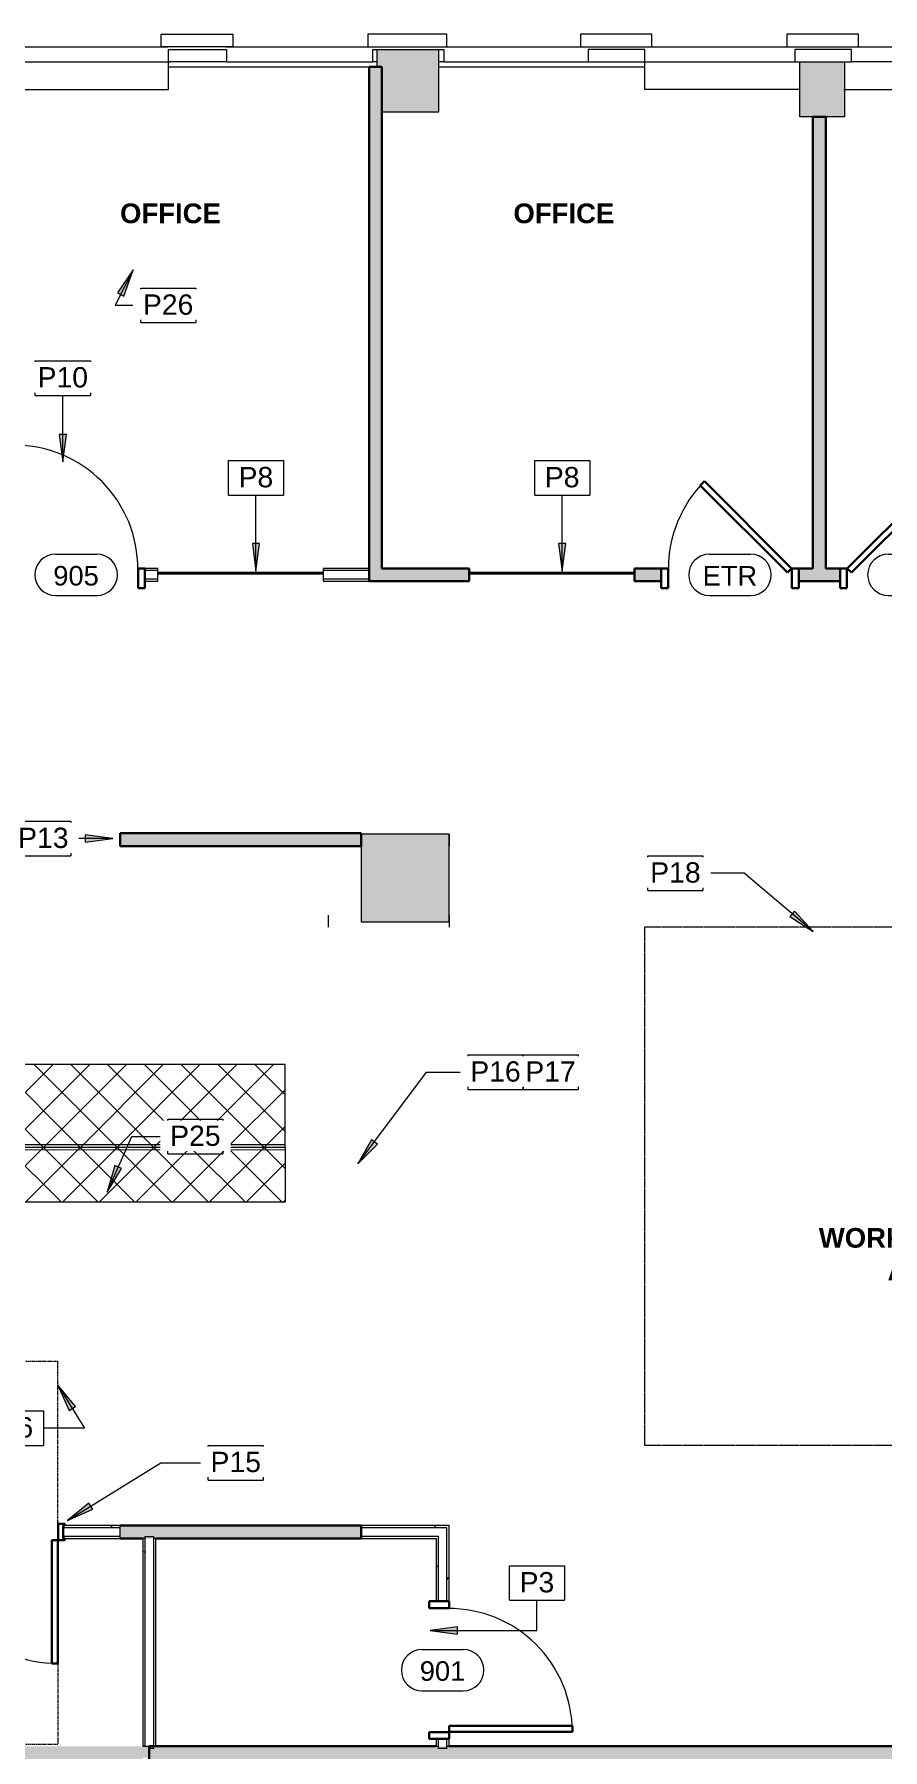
# Model space of a CAD drawing. Header units: inches. Extents: x 920 to 3181, y -644 to 1788.
# Drawn here: x 2459 to 2705.5, y 1256.9 to 1755.5 of the extents above; entities that cross this region are included whole.
import ezdxf

# ---------------------------------------------------------------- set-up
doc = ezdxf.new("R2010")
doc.units = ezdxf.units.IN
doc.header["$MEASUREMENT"] = 0
doc.linetypes.add('Dash', pattern=[0.25, 0.125, -0.125])
doc.linetypes.add('Dash 1_32_', pattern=[0.0625, 0.03125, -0.03125])
for name, color, linetype, lineweight in [('4694_52_BB$0$BHT', 7, 'Continuous', 9), ('4694_52_BB$0$BPT', 7, 'Continuous', 9), ('9t floor LINKED_dwg', 8, 'Continuous', 9), ('A-ANNO-KEYN', 231, 'Continuous', 9), ('A-AREA-IDEN', 2, 'Continuous', 9), ('A-DETL', 90, 'Continuous', 9), ('A-DETL-GENF', 92, 'Continuous', 9), ('A-DOOR', 31, 'Continuous', 18), ('A-DOOR-FRAM', 31, 'Continuous', 30), ('A-DOOR-IDEN', 31, 'Continuous', 9), ('A-GENM', 13, 'Dash', 9), ('A-GLAZ', 151, 'Continuous', 18), ('A-WALL', 113, 'Continuous', 13), ('A-WALL-PATT', 111, 'Continuous', 18), ('I-WALL', 2, 'Continuous', 18), ('Q-CASE', 31, 'Continuous', 18)]:
    doc.layers.add(name, color=color, linetype=linetype, lineweight=lineweight)
doc.styles.add('Arial_2', font='arial.ttf', dxfattribs={"height": 5.901198})
doc.styles.add('Swis721 Lt BT_1', font='swissl.ttf', dxfattribs={"height": 5.676425})
doc.styles.add('Swis721 Lt BT_B', font='', dxfattribs={"height": 5.72265})
doc.styles.get('Swis721 Lt BT_B').set_extended_font_data('Swis721 Lt BT', bold=True)
pattern_1 = [(0, (1390.251, 0), (20.48, 5.12), [0.845, -14.515, 0.845, -14.515, -81.92]), (0, (1390.251, 0), (20.48, 5.12), [-30.72, 0.845, -29.875, 0.845, -14.515, -35.84]), (0, (1390.251, 0), (20.48, 5.12), [-76.8, 0.845, -9.395, 0.845, -24.755]), (120, (1397.931, 2.56), (-14.67405, 15.1762), [0.845, -14.515, 0.845, -14.515, -81.92]), (120, (1397.931, 2.56), (-14.67405, 15.1762), [-30.72, 0.845, -29.875, 0.845, -14.515, -35.84]), (120, (1397.931, 2.56), (-14.67405, 15.1762), [-76.8, 0.845, -9.395, 0.845, -24.755]), (240, (1400.491, 12.8), (-5.80595, -20.2962), [0.845, -14.515, 0.845, -14.515, -81.92]), (240, (1400.491, 12.8), (-5.80595, -20.2962), [-30.72, 0.845, -29.875, 0.845, -14.515, -35.84]), (240, (1400.491, 12.8), (-5.80595, -20.2962), [-76.8, 0.845, -9.395, 0.845, -24.755])]

# ---------------------------------------------------------------- blocks, each defined once
blk = doc.blocks.new('9t floor LINKED_dwg-4848483-FIRST FLOOR CONSTRUCTION PLAN')
at = {"layer": '4694_52_BB$0$BHT'}
h = blk.add_hatch(color=256, dxfattribs=at)
h.paths.add_polyline_path([(464.5, 1484.5), (464.5, 1502.5), (446.5, 1502.5), (446.5, 1484.5)], flags=0)
h.paths.add_polyline_path([(464.88, 1613.51), (466.28, 1613.51), (466.28, 1613.94), (464.88, 1613.94), (464.88, 1617.69), (466.28, 1617.69), (466.28, 1626.51), (450.28, 1626.51), (450.28, 1613.51)], flags=0)
h.paths.add_polyline_path([(1049.93, 1731.51), (1062.93, 1731.51), (1062.93, 1747.5), (1049.93, 1747.5), (1049.93, 1731.51)], flags=0)
h.paths.add_polyline_path([(810.73, 1731.51), (823.73, 1731.51), (823.73, 1747.5), (810.73, 1747.5)], flags=0)
h.paths.add_polyline_path([(578.93, 1731.51), (578.93, 1747.5), (565.93, 1747.5), (565.93, 1731.51)], flags=0)
h.paths.add_polyline_path([(446.5, 1733), (464.5, 1733), (464.5, 1751), (446.5, 1751), (446.5, 1733)], flags=0)
h.paths.add_polyline_path([(1186.25, 1733), (1186.25, 1751), (1168.25, 1751), (1168.25, 1746), (1169.75, 1746), (1169.75, 1733)], flags=0)
h.paths.add_polyline_path([(928.25, 1733), (944.5, 1733), (944.5, 1746), (946.25, 1746), (946.25, 1751), (928.25, 1751), (928.25, 1746)], flags=0)
h.paths.add_polyline_path([(688.75, 1733), (706.25, 1733), (706.25, 1751), (688.25, 1751), (688.25, 1746), (688.75, 1746), (688.75, 1733.5)], flags=0)
h = blk.add_hatch(color=256, dxfattribs=at)
h.paths.add_polyline_path([(1647.27, 1364.71), (1663.27, 1364.71), (1663.27, 1377.71), (1647.27, 1377.71), (1647.27, 1367.87)], flags=0)
h.paths.add_polyline_path([(1649.49, 1484.51), (1667.49, 1484.51), (1667.49, 1502.51), (1649.49, 1502.51), (1649.49, 1490.94)], flags=0)
h.paths.add_polyline_path([(1647.27, 1613.51), (1663.27, 1613.51), (1663.27, 1626.51), (1647.27, 1626.51), (1647.27, 1617)], flags=0)
h.paths.add_polyline_path([(1298.75, 1731.51), (1304.12, 1731.51), (1304.12, 1747.5), (1291.13, 1747.5), (1291.13, 1731.51), (1298.75, 1731.51)], flags=0)
h.paths.add_polyline_path([(1548.02, 1731.51), (1548.02, 1747.5), (1535.03, 1747.5), (1535.03, 1731.51)], flags=0)
h.paths.add_polyline_path([(1426.25, 1733), (1426.25, 1751), (1408.25, 1751), (1408.25, 1733)], flags=0)
h.paths.add_polyline_path([(1649.49, 1733.01), (1667.49, 1733.01), (1667.49, 1751.01), (1649.49, 1751.01), (1649.49, 1747.5)], flags=0)
h = blk.add_hatch(color=256, dxfattribs=at)
h.paths.add_polyline_path([(708.62, 987.5), (709.25, 987.5), (709.25, 1013), (688.75, 1013), (688.75, 987.5), (706.12, 987.5)], flags=0)
h.paths.add_polyline_path([(685, 987.5), (685, 1013), (683.75, 1013), (683.75, 987.5)], flags=0)
h.paths.add_polyline_path([(1429.25, 988), (1429.25, 1013.5), (1403.75, 1013.5), (1403.75, 988)], flags=0)
h.paths.add_polyline_path([(683.75, 1233), (709.25, 1233), (709.25, 1258.5), (683.75, 1258.5), (683.75, 1256.13)], flags=0)
h.paths.add_polyline_path([(1429.25, 1233.5), (1429.25, 1254.12), (1403.75, 1254.12), (1403.75, 1233.5)], flags=0)
h.paths.add_polyline_path([(1404.88, 1257.87), (1429.25, 1257.87), (1429.25, 1259), (1403.75, 1259), (1403.75, 1257.87)], flags=0)
h.paths.add_polyline_path([(1189.25, 1497.5), (1189.25, 1523), (1163.75, 1523), (1163.75, 1497.5)], flags=0)
h.paths.add_polyline_path([(1427.5, 1497.5), (1427.5, 1520.45), (1404.5, 1520.45), (1404.5, 1497.5), (1404.55, 1497.5)], flags=0)
h.paths.add_polyline_path([(683.75, 1497.5), (709.25, 1497.5), (709.25, 1523), (683.75, 1523)], flags=0)
h.paths.add_polyline_path([(923.75, 1499.81), (949.25, 1499.81), (949.25, 1523), (948.25, 1523), (948.25, 1521.38), (944.5, 1521.38), (944.5, 1523), (923.75, 1523)], flags=0)
at = {"layer": '4694_52_BB$0$BPT'}
for p, q in [((1064.38, 1751.88), (1107.63, 1751.88)), ((1124.38, 1751.88), (1167.63, 1751.88)), ((1186.63, 1751.88), (1229.43, 1751.88)), ((1246.18, 1751.88), (1289.43, 1751.88)), ((1306.18, 1751.88), (1349.43, 1751.88)), ((1064.18, 1747.51), (1108.17, 1747.51)), ((1107.68, 1746), (1166, 1746)), ((1124.58, 1747.51), (1167.08, 1747.51)), ((1186.25, 1746), (1246.18, 1746)), ((1187.68, 1747.51), (1229.68, 1747.51)), ((1246.18, 1747.51), (1290.17, 1747.51)), ((1295, 1731.51), (1291.13, 1731.51)), ((1163.75, 1519.5), (1163.75, 1497.5))]:
    blk.add_line(p, q, dxfattribs=at)
at = {"layer": '4694_52_BB$0$BPT', "flags": 128}
for points in [[(1126.38, 1751.88), (1105.63, 1751.88), (1105.63, 1755.5), (1126.38, 1755.5)], [(1188.63, 1755.5), (1165.63, 1755.5), (1165.63, 1751.88), (1188.63, 1751.88)], [(1248.18, 1755.5), (1227.43, 1755.5), (1227.43, 1751.88), (1248.18, 1751.88)], [(1308.18, 1755.5), (1287.43, 1755.5), (1287.43, 1751.88), (1308.18, 1751.88)], [(1229.68, 1747.5), (1246.18, 1747.5), (1246.18, 1751.13), (1229.68, 1751.13)], [(1306.18, 1751.13), (1289.68, 1751.13), (1289.68, 1747.5), (1306.18, 1747.5)]]:
    blk.add_lwpolyline(points, close=True, dxfattribs=at)
for points in [[(1062.97, 1739.45), (1107.68, 1739.45), (1107.68, 1747.5), (1107.68, 1751.13), (1124.58, 1751.13), (1124.58, 1747.5), (1107.68, 1747.5)], [(1168.25, 1747.5), (1167.08, 1747.5), (1167.08, 1751.13), (1187.68, 1751.13), (1187.68, 1747.5), (1186.25, 1747.5)], [(1186.25, 1751), (1168.25, 1751), (1168.25, 1746)], [(1169.75, 1733), (1186.25, 1733), (1186.25, 1751)], [(1291.19, 1739.45), (1246.18, 1739.45), (1246.18, 1747.5)], [(1291.13, 1731.51), (1291.13, 1747.51), (1304.12, 1747.51), (1304.12, 1731.51), (1298.75, 1731.51)], [(1303.94, 1739.45), (1349.68, 1739.45), (1349.68, 1747.51), (1306.18, 1747.51)], [(1163.75, 1497.5), (1189.25, 1497.5), (1189.25, 1523), (1163.75, 1523)]]:
    blk.add_lwpolyline(points, dxfattribs=at)
at = {"layer": 'A-WALL-PATT', "color": 7, "lineweight": 9}
for p, q in [((1189.25, 1523), (1189.25, 1519.5)), ((1154.25, 1496), (1154.25, 1499.5)), ((1189.25, 1499.5), (1189.25, 1496))]:
    blk.add_line(p, q, dxfattribs=at)
blk = doc.blocks.new('Single Flush - OTJ_SOLIDFLUSH_ALUM-4929015-FIRST FLOOR CONSTRUCTION PLAN')
at = {"layer": 'A-DOOR', "color": 8, "lineweight": 30}
for p, q in [((-7.42, 27.2), (-8.65, 25.96)), ((-8.65, 25.96), (16.67, 0.64)), ((17.91, 1.87), (-7.42, 27.2)), ((16.67, 0.64), (17.91, 1.87))]:
    blk.add_line(p, q, dxfattribs=at)
at = {"layer": 'A-DOOR', "lineweight": 9}
blk.add_arc((17.91, 1.87), 35.81, 135, 180.5, dxfattribs=at)
at = {"layer": 'A-DOOR-FRAM', "color": 8}
for p, q in [((-20, -3.87), (-20, 1.87)), ((-20, 1.87), (-18, 1.87)), ((-18, -3.87), (-18, 1.87)), ((18, -3.87), (18, 1.87)), ((18, 1.87), (20, 1.87)), ((20, -3.87), (20, 1.87)), ((-20, -3.87), (-18, -3.87)), ((18, -3.87), (20, -3.87))]:
    blk.add_line(p, q, dxfattribs=at)
blk = doc.blocks.new('Single Flush - OTJ_SOLIDFLUSH_ALUM-4928978-FIRST FLOOR CONSTRUCTION PLAN')
at = {"layer": 'A-DOOR', "color": 8, "lineweight": 30}
for p, q in [((-8.65, -25.96), (16.67, -0.64)), ((17.91, -1.88), (-7.42, -27.2)), ((16.67, -0.64), (17.91, -1.88)), ((-7.42, -27.2), (-8.65, -25.96))]:
    blk.add_line(p, q, dxfattribs=at)
at = {"layer": 'A-DOOR', "lineweight": 9}
blk.add_arc((17.91, -1.88), 35.81, 179.5, 225, dxfattribs=at)
at = {"layer": 'A-DOOR-FRAM', "color": 8}
for p, q in [((-20, 3.87), (-20, -1.88)), ((-20, 3.87), (-18, 3.87)), ((-18, 3.87), (-18, -1.88)), ((18, 3.87), (18, -1.88)), ((18, 3.87), (20, 3.87)), ((20, 3.87), (20, -1.88)), ((-20, -1.88), (-18, -1.88)), ((18, -1.88), (20, -1.88))]:
    blk.add_line(p, q, dxfattribs=at)
blk = doc.blocks.new('Single Flush - OTJ_SOLIDFLUSH_ALUM-4928999-FIRST FLOOR CONSTRUCTION PLAN')
at = {"layer": 'A-DOOR', "lineweight": 30}
for p, q in [((16.15625, -1.875), (17.90625, -1.875)), ((16.15625, -37.6875), (16.15625, -1.875)), ((17.90625, -1.875), (17.90625, -37.6875)), ((17.90625, -37.6875), (16.15625, -37.6875))]:
    blk.add_line(p, q, dxfattribs=at)
at = {"layer": 'A-DOOR', "lineweight": 9}
blk.add_arc((17.90625, -1.875), 35.8125, 179.5, 270, dxfattribs=at)
at = {"layer": 'A-DOOR-FRAM'}
for p, q in [((-20, 3.875), (-20, -1.875)), ((-20, 3.875), (-18, 3.875)), ((-18, 3.875), (-18, -1.875)), ((18.000004, 3.875), (18.000004, -1.875)), ((18.000004, 3.875), (20.000004, 3.875)), ((20.000004, 3.875), (20.000004, -1.875)), ((-20, -1.875), (-18, -1.875)), ((18.000004, -1.875), (20.000004, -1.875))]:
    blk.add_line(p, q, dxfattribs=at)
blk = doc.blocks.new('Single Flush - OTJ_SOLIDFLUSH_ALUM-4929021-FIRST FLOOR CONSTRUCTION PLAN')
at = {"layer": 'A-DOOR', "lineweight": 30}
for p, q in [((16.15625, 37.6875), (16.15625, 1.875)), ((17.90625, 37.6875), (16.15625, 37.6875)), ((17.90625, 1.875), (17.90625, 37.6875)), ((16.15625, 1.875), (17.90625, 1.875))]:
    blk.add_line(p, q, dxfattribs=at)
at = {"layer": 'A-DOOR', "lineweight": 9}
blk.add_arc((17.90625, 1.875), 35.8125, 90, 180.5, dxfattribs=at)
at = {"layer": 'A-DOOR-FRAM'}
for p, q in [((-20, -3.875), (-20, 1.875)), ((-20, 1.875), (-18, 1.875)), ((-18, -3.875), (-18, 1.875)), ((18.000004, -3.875), (18.000004, 1.875)), ((18.000004, 1.875), (20.000004, 1.875)), ((20.000004, -3.875), (20.000004, 1.875)), ((-20, -3.875), (-18, -3.875)), ((18.000004, -3.875), (20.000004, -3.875))]:
    blk.add_line(p, q, dxfattribs=at)
blk = doc.blocks.new('Frameless opening with glazing - 48_ x 96_-4931144-FIRST FLOOR CONSTRUCTION PLAN')
at = {"layer": 'A-GLAZ', "lineweight": 40}
blk.add_line((-25.5, -0.5), (22.5, -0.5), dxfattribs=at)
blk = doc.blocks.new('C-Counter Top1 - 24_ Depth-4950760-FIRST FLOOR CONSTRUCTION PLAN')
at = {"layer": 'Q-CASE', "lineweight": 9}
h = blk.add_hatch(dxfattribs=at)
h.set_pattern_fill('FP_12', color=256, style=0, pattern_type=2)
h.set_pattern_definition([(225.038, (2483.616, 1432.757), (5.345026, -5.33794), []), (315.038, (2483.616, 1432.757), (5.33794, 5.345026), [])])
h.paths.add_polyline_path([(-47.26, 0), (-47.26, -24), (54.32, -24), (54.3, 0), (1.17, 0)], flags=0)
for p, q in [((-47.26, 0), (-47.26, -24)), ((54.32, -24), (54.32, 0)), ((54.32, -0.75), (-47.26, -0.75)), ((-47.26, -24), (54.32, -24))]:
    blk.add_line(p, q, dxfattribs=at)
blk = doc.blocks.new('C-Counter Top1 - 16_ Depth_ Bar Height-4950774-FIRST FLOOR CONSTRUCTION PLAN')
at = {"layer": 'Q-CASE', "lineweight": 9}
h = blk.add_hatch(dxfattribs=at)
h.set_pattern_fill('FP_13', color=256, style=0, pattern_type=2)
h.set_pattern_definition([(225.038, (2483.629, 1432.757), (5.345026, -5.33794), []), (315.038, (2483.629, 1432.757), (5.33794, 5.345026), [])])
h.paths.add_polyline_path([(-47.26, 16), (-47.25, 0), (54.32, 0), (54.32, 16), (1.18, 16)], flags=0)
for p, q in [((-47.26, 16), (54.32, 16)), ((-47.26, 0), (-47.26, 16)), ((54.32, 16), (54.32, 0)), ((54.32, 0.75), (-47.26, 0.75)), ((54.32, 0), (-47.26, 0))]:
    blk.add_line(p, q, dxfattribs=at)
blk = doc.blocks.new('Single Flush w-Small Louvre - Int-L-WDMF-36_ x 84_-4979917-FIRST FLOOR CONSTRUCTION PLAN')
at = {"layer": 'A-DOOR', "lineweight": 30}
for p, q in [((16.16, -2.38), (17.91, -2.38)), ((16.16, -38.19), (16.16, -2.38)), ((17.91, -2.38), (17.91, -38.19)), ((17.91, -38.19), (16.16, -38.19))]:
    blk.add_line(p, q, dxfattribs=at)
at = {"layer": 'A-DOOR', "lineweight": 9}
blk.add_arc((17.91, -2.38), 35.81, 179.5, 270, dxfattribs=at)
at = {"layer": 'A-DOOR-FRAM'}
for p, q in [((-20, 2.38), (-20, 1.87)), ((-20, 2.38), (-18, 2.38)), ((-20, 1.87), (-19.5, 1.87)), ((-19.5, 1.87), (-19.5, -1.88)), ((-18, 2.38), (-18, -2.38)), ((18, 2.38), (18, -2.38)), ((18, 2.38), (20, 2.38)), ((19.5, 1.87), (19.5, -1.88)), ((19.5, 1.87), (20, 1.87)), ((20, 2.38), (20, 1.87)), ((-20, -2.38), (-20, -1.88)), ((-20, -1.88), (-19.5, -1.88)), ((-20, -2.38), (-18, -2.38)), ((18, -2.38), (20, -2.38)), ((19.5, -1.88), (20, -1.88)), ((20, -2.38), (20, -1.88))]:
    blk.add_line(p, q, dxfattribs=at)
at = {"layer": 'A-GENM'}
for p, q in [((-17.91, 49.69), (-29.91, 49.69)), ((-29.91, 1.87), (-29.91, 49.69)), ((-17.91, 49.69), (17.91, 49.69)), ((-17.91, 1.87), (-17.91, 49.69)), ((17.91, 1.87), (17.91, 49.69)), ((17.87, 1.87), (17.91, 1.87)), ((-35.91, -1.88), (-35.91, -61.69)), ((17.87, -1.88), (17.91, -1.88)), ((17.91, -1.88), (17.91, -61.69)), ((-35.91, -61.69), (17.91, -61.69))]:
    blk.add_line(p, q, dxfattribs=at)
blk = doc.blocks.new('Door Tag - Door Tag-41184-FIRST FLOOR CONSTRUCTION PLAN')
at = {"layer": 'A-DOOR-IDEN'}
for p, q in [((-0.09375, 0.09375), (0.09375, 0.09375)), ((-0.09375, -0.09375), (0.09375, -0.09375))]:
    blk.add_line(p, q, dxfattribs=at)
for centre, start, end in [((-0.09375, 0), 90, 270), ((0.09375, 0), 270, 90)]:
    blk.add_arc(centre, 0.09375, start, end, dxfattribs=at)
blk = doc.blocks.new('Keynote Tag - Keynote Number - Boxed-135510-FIRST FLOOR CONSTRUCTION PLAN')
at = {"layer": 'A-ANNO-KEYN'}
for p, q in [((-0.125, -0.0792), (-0.125, 0.0781)), ((-0.125, 0.0781), (0.125, 0.0781)), ((0.125, 0.0781), (0.125, -0.0792)), ((-0.125, -0.0792), (0.125, -0.0792))]:
    blk.add_line(p, q, dxfattribs=at)

msp = doc.modelspace()

# ---------------------------------------------------------------- hatches: boundary and pattern name
at = {"layer": 'A-ANNO-KEYN'}
for points in [[(2487.68, 1687.02), (2483.13, 1680.36), (2485.01, 1679.41)], [(2467.26, 1631.19), (2468.32, 1639.19), (2466.21, 1639.19)], [(2523.38, 1599.45), (2524.44, 1607.45), (2522.33, 1607.45)], [(2612.38, 1599.45), (2613.44, 1607.45), (2611.33, 1607.45)], [(2481.79, 1521.71), (2473.79, 1522.76), (2473.79, 1520.66)], [(2685.28, 1494.66), (2679.86, 1500.64), (2678.5, 1499.03)], [(2553.02, 1427.15), (2558.66, 1432.93), (2556.97, 1434.19)], [(2480.1, 1418.92), (2484.33, 1425.8), (2482.41, 1426.66)], [(2465.8, 1362.84), (2469.14, 1355.49), (2470.93, 1356.61)], [(2468.62, 1323.47), (2475.97, 1326.79), (2474.86, 1328.58)], [(2573.96, 1291.49), (2581.96, 1290.44), (2581.96, 1292.55)]]:
    msp.add_hatch(color=256, dxfattribs=at).paths.add_polyline_path(points, flags=0)
at = {"layer": 'A-DETL-GENF'}
h = msp.add_hatch(color=254, dxfattribs=at)
h.paths.add_polyline_path([(1785.93, 668.23), (2197.5, 668.23), (2197.5, 698.57), (2277.5, 698.57), (2277.5, 705), (2281.5, 705), (2281.5, 668.23), (2613.5, 668.23), (2613.5, 705), (2617.5, 705), (2617.5, 693.07), (2705.5, 693.07), (2705.5, 668.23), (2791.75, 668.23), (2791.75, 682.5), (2815.75, 682.5), (2815.75, 668.23), (3180.85, 668.23), (3180.85, 893.5), (3062.24, 893.5), (3062.24, 1257.87), (3053.5, 1257.87), (3053.52, 1256.51), (3057.74, 1256.51), (3057.74, 1238.51), (3039.74, 1238.51), (3039.74, 1254.12), (2819.5, 1254.12), (2819.5, 1233.5), (2794, 1233.5), (2794, 1254.12), (2606.5, 1254.12), (2606.5, 1237), (2588.5, 1237), (2588.5, 1250.56), (2494.5, 1250.56), (2494.5, 1198.56), (2525.98, 1198.56), (2525.98, 1194.56), (2494.5, 1194.56), (2494.5, 1191.56), (2490.5, 1191.56), (2490.5, 1254.56), (2492.38, 1254.56), (2492.38, 1257.87), (2404.5, 1257.87), (2404.5, 1219), (2392.5, 1219), (2392.5, 1250.56), (2333.53, 1250.56), (2333.53, 1208.56), (2311.53, 1208.56), (2311.53, 1232.56), (2210.5, 1232.56), (2210.5, 1102.56), (2248.5, 1102.56), (2248.5, 1098.56), (2210.5, 1098.56), (2210.5, 1084.56), (2354.5, 1084.56), (2354.5, 1098.56), (2266.5, 1098.56), (2266.5, 1102.56), (2354.5, 1102.56), (2354.5, 1161.64), (2358.5, 1161.64), (2358.5, 1106.56), (2400.5, 1106.56), (2400.5, 1109.59), (2404.5, 1109.59), (2404.5, 1073.1), (2400.5, 1073.1), (2400.5, 1076.56), (2358.5, 1076.56), (2358.5, 1018.56), (2354.5, 1018.56), (2354.5, 1080.56), (2210.5, 1080.56), (2210.5, 946.56), (2248.5, 946.56), (2248.5, 946.31), (2266.5, 946.31), (2266.5, 946.56), (2361.78, 946.56), (2361.78, 970.56), (2400.5, 970.56), (2400.5, 1037.1), (2404.5, 1037.1), (2404.5, 969), (2392.5, 969), (2392.5, 966.56), (2365.78, 966.56), (2365.78, 918.56), (2400.5, 918.56), (2400.5, 950.56), (2404.5, 950.56), (2404.5, 914.56), (2361.78, 914.56), (2361.78, 927.72), (2343.78, 927.72), (2343.78, 914.56), (2281.5, 914.56), (2281.5, 911.3), (2278.88, 911.3), (2278.88, 839.74), (2281.5, 839.74), (2281.5, 833.44), (2278.88, 833.44), (2278.88, 833), (2301.88, 833), (2301.88, 829), (2289.5, 829), (2289.5, 797.44), (2277.5, 797.44), (2277.5, 814.06), (2075.25, 814.06), (2075.25, 870.94), (1836.75, 870.94), (1836.75, 891.94), (1785.93, 891.94), (1785.93, 698.9)], flags=0)
h.paths.add_polyline_path([(2617.5, 668.23), (2661.5, 668.23), (2661.5, 689.07), (2617.5, 689.07)], flags=0)
h.paths.add_polyline_path([(2701.5, 668.23), (2701.5, 689.07), (2665.5, 689.07), (2665.5, 668.23), (2686.66, 668.23)], flags=0)
h.paths.add_polyline_path([(2277.5, 668.23), (2277.5, 694.57), (2201.5, 694.57), (2201.5, 668.23), (2267.4, 668.23)], flags=0)
h.paths.add_polyline_path([(2373.5, 675.14), (2373.5, 705), (2377.5, 705), (2377.5, 675.14)], flags=0)
h.paths.add_polyline_path([(2517.5, 675.14), (2517.5, 705), (2521.5, 705), (2521.5, 675.14)], flags=0)
h.paths.add_polyline_path([(2601.5, 705.44), (2601.5, 709), (2533.5, 709), (2533.5, 705.44), (2517.5, 705.44), (2517.5, 717), (2533.5, 717), (2533.5, 713), (2601.5, 713), (2601.5, 717), (2617.5, 717), (2617.5, 705.44), (2606.5, 705.44)], flags=0)
h.paths.add_polyline_path([(2281.67, 705.44), (2277.5, 705.44), (2277.5, 717), (2293.5, 717), (2293.5, 705.44), (2281.77, 705.44)], flags=0)
h.paths.add_polyline_path([(2373.5, 705.44), (2361.5, 705.44), (2361.5, 713), (2293.5, 713), (2293.5, 717), (2299.38, 717), (2299.38, 789.61), (2281.5, 789.61), (2281.5, 717.44), (2277.5, 717.44), (2277.5, 797), (2281.5, 797), (2281.5, 793.61), (2373.5, 793.61), (2373.5, 815.1), (2349.38, 815.1), (2349.38, 829), (2337.88, 829), (2337.88, 833), (2353.38, 833), (2353.38, 819.1), (2373.5, 819.1), (2373.5, 833), (2377.5, 833), (2377.5, 786.11), (2373.5, 786.11), (2373.5, 789.61), (2303.38, 789.61), (2303.38, 717), (2377.5, 717), (2377.5, 705.44)], flags=0)
h.paths.add_polyline_path([(2617.5, 717.44), (2613.5, 717.44), (2613.5, 821), (2601.5, 821), (2601.5, 833), (2617.5, 833), (2617.5, 758.29)], flags=0)
h.paths.add_polyline_path([(2517.5, 717.44), (2517.5, 744.12), (2521.5, 744.12), (2521.5, 717.44)], flags=0)
h.paths.add_polyline_path([(2377.5, 717.44), (2373.5, 717.44), (2373.5, 744.11), (2377.5, 744.11)], flags=0)
h.paths.add_polyline_path([(2883.25, 746.25), (2883.25, 842.25), (3034, 842.25), (3034, 820.25), (2905.25, 820.25), (2905.25, 746.25)], flags=0)
h.paths.add_polyline_path([(2783.25, 768), (2783.25, 855.02), (2797.25, 855.02), (2797.25, 768), (2791.75, 768)], flags=0)
h.paths.add_polyline_path([(2521.5, 786.11), (2517.5, 786.11), (2517.5, 833), (2533.5, 833), (2533.5, 821), (2521.5, 821), (2521.5, 814.06)], flags=0)
h.paths.add_polyline_path([(3162.74, 869.55), (3149.74, 869.55), (3149.74, 885.5), (3162.74, 885.5), (3162.74, 870)], flags=0)
h.paths.add_polyline_path([(3058, 870), (3038, 870), (3038, 890), (3057.87, 890), (3057.87, 889.13), (3058, 889.13), (3058, 885.5)], flags=0)
h.paths.add_polyline_path([(2281.5, 918.56), (2339.78, 918.56), (2339.78, 931.72), (2361.78, 931.72), (2361.78, 934.56), (2281.5, 934.56), (2281.5, 934.05)], flags=0)
h.paths.add_polyline_path([(2206.5, 934.19), (2277.5, 934.19), (2277.5, 934.56), (2266.5, 934.56), (2266.5, 938.56), (2361.78, 938.56), (2361.78, 942.56), (2210.5, 942.56), (2210.5, 938.56), (2212, 938.56), (2212, 934.56), (2206.5, 934.56)], flags=0)
h.paths.add_polyline_path([(2235.25, 934.56), (2215.75, 934.56), (2215.75, 938.56), (2248.5, 938.56), (2248.5, 934.56)], flags=0)
h.paths.add_polyline_path([(2606.5, 951), (2588.5, 951), (2588.5, 968.56), (2606.5, 968.56), (2606.5, 962.18)], flags=0)
h.paths.add_polyline_path([(2588.5, 969), (2588.5, 1194.56), (2561.98, 1194.56), (2561.98, 1198.56), (2588.5, 1198.56), (2588.5, 1236.56), (2592.5, 1236.56), (2592.5, 969)], flags=0)
h.paths.add_polyline_path([(2206.5, 977.94), (2207.25, 977.94), (2207.25, 1106.37), (2206.5, 1106.37), (2206.5, 1080.56)], flags=0)
h.paths.add_polyline_path([(2819.5, 988), (2794, 988), (2794, 1013.5), (2819.5, 1013.5)], flags=0)
h.paths.add_polyline_path([(3057.74, 992.51), (3039.74, 992.51), (3039.74, 1010.51), (3057.74, 1010.51)], flags=0)
h.paths.add_polyline_path([(2400.5, 1080.56), (2400.5, 1102.56), (2358.5, 1102.56), (2358.5, 1080.56), (2387.98, 1080.56)], flags=0)
h.paths.add_polyline_path([(2206.5, 1110.12), (2207.25, 1110.12), (2207.25, 1254.12), (2206.5, 1254.12), (2206.5, 1145.9)], flags=0)
h.paths.add_polyline_path([(3039.74, 1117.61), (3037.52, 1117.61), (3037.52, 1130.61), (3053.52, 1130.61), (3053.52, 1117.61)], flags=0)
h.paths.add_polyline_path([(2400.5, 1145.59), (2400.5, 1218.56), (2404.5, 1218.56), (2404.5, 1145.59)], flags=0)
h.paths.add_polyline_path([(2315.53, 1212.56), (2329.53, 1212.56), (2329.53, 1250.56), (2266.5, 1250.56), (2266.5, 1243), (2248.5, 1243), (2248.5, 1250.56), (2210.5, 1250.56), (2210.5, 1236.56), (2315.53, 1236.56), (2315.53, 1226.56)], flags=0)
at = {"layer": 'A-WALL-PATT', "lineweight": 9}
for points in [[(2560, 1600.25), (2560, 1746), (2556.25, 1746), (2556.25, 1600.25), (2558.5, 1600.25)], [(2689, 1600.25), (2689, 1731.51), (2685.25, 1731.51), (2685.25, 1600.25)], [(2554, 1519.5), (2554, 1523.25), (2483.88, 1523.25), (2483.88, 1519.5)], [(2492.38, 1318.25), (2554, 1318.25), (2554, 1322), (2483.88, 1322), (2483.88, 1318.25)], [(3039.74, 1254.12), (3053.5, 1254.12), (3053.5, 1257.87), (2492.38, 1257.87), (2492.38, 1254.12), (3034, 1254.12)]]:
    msp.add_hatch(color=7, dxfattribs=at).paths.add_polyline_path(points, flags=0)
h = msp.add_hatch(dxfattribs=at)
h.set_pattern_fill('FP_6', color=256, style=0, pattern_type=2)
h.set_pattern_definition(pattern_1)
h.paths.add_polyline_path([(2556.25, 1599.63), (2556.25, 1600.25), (2542.88, 1600.25), (2542.88, 1599.63)], flags=0)
h.paths.add_polyline_path([(2491.13, 1599.63), (2494.88, 1599.63), (2494.88, 1600.25), (2491.13, 1600.25)], flags=0)
h.paths.add_polyline_path([(2445.88, 1599.63), (2445.88, 1600.25), (2443.13, 1600.25), (2443.13, 1599.63), (2445.25, 1599.63)], flags=0)
h.paths.add_polyline_path([(2449, 1599.63), (2451.13, 1599.63), (2451.13, 1600.25), (2448.38, 1600.25), (2448.38, 1599.63)], flags=0)
h.paths.add_polyline_path([(2338.5, 1599.63), (2403.13, 1599.63), (2403.13, 1600.25), (2338.5, 1600.25)], flags=0)
h = msp.add_hatch(dxfattribs=at)
h.set_pattern_fill('FP_6', color=256, style=0, pattern_type=2)
h.set_pattern_definition(pattern_1)
h.paths.add_polyline_path([(2542.88, 1596.5), (2556.25, 1596.5), (2556.25, 1597.13), (2542.88, 1597.13)], flags=0)
h.paths.add_polyline_path([(2494.88, 1596.5), (2494.88, 1597.13), (2491.13, 1597.13), (2491.13, 1596.5)], flags=0)
h.paths.add_polyline_path([(2451.13, 1596.5), (2451.13, 1597.13), (2443.13, 1597.13), (2443.13, 1596.5), (2449, 1596.5)], flags=0)
h.paths.add_polyline_path([(2384.88, 1596.5), (2403.13, 1596.5), (2403.13, 1597.13), (2384.88, 1597.13)], flags=0)
h.paths.add_polyline_path([(2380.31, 1596.5), (2382.38, 1596.5), (2382.38, 1597.13), (2338.5, 1597.13), (2338.5, 1596.5), (2377.19, 1596.5)], flags=0)
h = msp.add_hatch(color=7, dxfattribs=at)
h.paths.add_polyline_path([(2817.75, 1596.5), (2817.75, 1600.25), (2789.13, 1600.25), (2789.13, 1596.5)], flags=0)
h.paths.add_polyline_path([(2733.13, 1596.5), (2741.13, 1596.5), (2741.13, 1600.25), (2733.13, 1600.25)], flags=0)
h.paths.add_polyline_path([(2693.13, 1596.5), (2693.13, 1600.25), (2681.13, 1600.25), (2681.13, 1596.5), (2689, 1596.5)], flags=0)
h.paths.add_polyline_path([(2585.38, 1596.5), (2585.38, 1600.25), (2556.25, 1600.25), (2556.25, 1596.5), (2576.5, 1596.5)], flags=0)
h.paths.add_polyline_path([(2641.13, 1596.5), (2641.13, 1600.25), (2633.38, 1600.25), (2633.38, 1596.5)], flags=0)
h = msp.add_hatch(dxfattribs=at)
h.set_pattern_fill('FP_6', color=256, style=0, pattern_type=2)
h.set_pattern_definition(pattern_1)
h.paths.add_polyline_path([(2483.39, 1321.38), (2483.88, 1321.38), (2483.88, 1322), (2467.38, 1322), (2467.38, 1321.38)], flags=0)
h.paths.add_polyline_path([(2411.88, 1321.38), (2428.38, 1321.38), (2428.38, 1322), (2411.88, 1322)], flags=0)
h = msp.add_hatch(dxfattribs=at)
h.set_pattern_fill('FP_6', color=256, style=0, pattern_type=2)
h.set_pattern_definition(pattern_1)
h.paths.add_polyline_path([(2579.5, 1321.38), (2579.5, 1322), (2554, 1322), (2554, 1321.38), (2578.88, 1321.38)], flags=0)
h = msp.add_hatch(dxfattribs=at)
h.set_pattern_fill('FP_6', color=256, style=0, pattern_type=2)
h.set_pattern_definition(pattern_1)
h.paths.add_polyline_path([(2579.5, 1257.87), (2579.5, 1260), (2578.88, 1260), (2578.88, 1257.87)], flags=0)
h.paths.add_polyline_path([(2579.5, 1300), (2579.5, 1321.38), (2578.88, 1321.38), (2578.88, 1300)], flags=0)
h = msp.add_hatch(dxfattribs=at)
h.set_pattern_fill('FP_6', color=256, style=0, pattern_type=2)
h.set_pattern_definition(pattern_1)
h.paths.add_polyline_path([(2490.5, 1257.87), (2491.13, 1257.87), (2491.13, 1318.25), (2490.5, 1318.25)], flags=0)
h = msp.add_hatch(dxfattribs=at)
h.set_pattern_fill('FP_6', color=256, style=0, pattern_type=2)
h.set_pattern_definition(pattern_1)
h.paths.add_polyline_path([(2576.38, 1257.87), (2576.38, 1260), (2575.75, 1260), (2575.75, 1257.87)], flags=0)
h.paths.add_polyline_path([(2575.75, 1300), (2576.38, 1300), (2576.38, 1318.25), (2575.75, 1318.25)], flags=0)

# ---------------------------------------------------------------- linework, layer by layer
at = {"layer": 'A-ANNO-KEYN'}
for p, q in [((2487.68, 1687.02), (2482.47, 1676.72)), ((2487.68, 1687.02), (2483.13, 1680.36)), ((2485.01, 1679.41), (2487.68, 1687.02)), ((2482.47, 1676.72), (2489.88, 1676.72)), ((2483.13, 1680.36), (2485.01, 1679.41)), ((2467.26, 1631.19), (2467.26, 1650.53)), ((2468.32, 1639.19), (2466.21, 1639.19)), ((2466.21, 1639.19), (2467.26, 1631.19)), ((2467.26, 1631.19), (2468.32, 1639.19)), ((2523.38, 1599.45), (2523.38, 1621.52)), ((2612.38, 1599.45), (2612.38, 1621.52)), ((2524.44, 1607.45), (2522.33, 1607.45)), ((2522.33, 1607.45), (2523.38, 1599.45)), ((2523.38, 1599.45), (2524.44, 1607.45)), ((2613.44, 1607.45), (2611.33, 1607.45)), ((2611.33, 1607.45), (2612.38, 1599.45)), ((2612.38, 1599.45), (2613.44, 1607.45)), ((2481.79, 1521.71), (2469.61, 1521.71)), ((2481.79, 1521.71), (2473.79, 1522.76)), ((2473.79, 1522.76), (2473.79, 1520.66)), ((2473.79, 1520.66), (2481.79, 1521.71)), ((2665.28, 1511.64), (2653.28, 1511.64)), ((2685.28, 1494.66), (2665.28, 1511.64)), ((2679.86, 1500.64), (2678.5, 1499.03)), ((2678.5, 1499.03), (2685.28, 1494.66)), ((2685.28, 1494.66), (2679.86, 1500.64)), ((2553.02, 1427.15), (2572.96, 1453.79)), ((2572.96, 1453.79), (2585, 1453.79)), ((2480.1, 1418.92), (2487.34, 1435.1)), ((2487.34, 1435.1), (2497.8, 1435.1)), ((2556.97, 1434.19), (2553.02, 1427.15)), ((2553.02, 1427.15), (2558.66, 1432.93)), ((2558.66, 1432.93), (2556.97, 1434.19)), ((2482.41, 1426.66), (2480.1, 1418.92)), ((2484.33, 1425.8), (2482.41, 1426.66)), ((2480.1, 1418.92), (2484.33, 1425.8)), ((2465.8, 1362.84), (2469.14, 1355.49)), ((2470.93, 1356.61), (2465.8, 1362.84)), ((2465.8, 1362.84), (2473.59, 1350.37)), ((2469.14, 1355.49), (2470.93, 1356.61)), ((2473.59, 1350.37), (2461.61, 1350.37)), ((2468.62, 1323.47), (2495.76, 1340.29)), ((2495.76, 1340.29), (2509.52, 1340.29)), ((2474.86, 1328.58), (2468.62, 1323.47)), ((2468.62, 1323.47), (2475.97, 1326.79)), ((2475.97, 1326.79), (2474.86, 1328.58)), ((2605.04, 1291.49), (2605.04, 1300.29)), ((2581.96, 1292.55), (2573.96, 1291.49)), ((2573.96, 1291.49), (2581.96, 1290.44)), ((2573.96, 1291.49), (2605.04, 1291.49)), ((2581.96, 1290.44), (2581.96, 1292.55))]:
    msp.add_line(p, q, dxfattribs=at)
at = {"layer": 'A-DETL', "linetype": 'Dash 1_32_', "lineweight": 18}
for p, q in [((2636.38, 1496.06), (2786.88, 1496.06)), ((2636.38, 1345.25), (2636.38, 1496.06)), ((2786.88, 1345.25), (2636.38, 1345.25))]:
    msp.add_line(p, q, dxfattribs=at)
at = {"layer": 'A-WALL', "lineweight": 18}
for p, q in [((2494.88, 1599.63), (2491.13, 1599.63)), ((2494.88, 1597.13), (2491.13, 1597.13)), ((2556.25, 1599.63), (2542.88, 1599.63)), ((2556.25, 1597.13), (2542.88, 1597.13)), ((2483.88, 1321.38), (2467.38, 1321.38)), ((2578.88, 1321.38), (2554, 1321.38)), ((2578.88, 1300), (2578.88, 1321.38)), ((2483.88, 1318.88), (2467.38, 1318.88)), ((2491.13, 1318.88), (2491.13, 1257.87)), ((2493.63, 1318.88), (2493.63, 1257.25)), ((2576.38, 1318.88), (2554, 1318.88)), ((2576.38, 1300), (2576.38, 1318.88)), ((2576.38, 1257.25), (2576.38, 1260)), ((2578.88, 1257.25), (2578.88, 1260))]:
    msp.add_line(p, q, dxfattribs=at)
at = {"layer": 'I-WALL', "color": 8, "lineweight": 30}
for p, q in [((2560, 1746), (2556.25, 1746)), ((2556.25, 1746), (2556.25, 1596.5)), ((2560, 1600.25), (2560, 1746)), ((2689, 1731.51), (2685.25, 1731.51)), ((2685.25, 1731.51), (2685.25, 1600.25)), ((2689, 1600.25), (2689, 1731.51)), ((2556.25, 1596.5), (2585.38, 1596.5)), ((2585.38, 1600.25), (2560, 1600.25)), ((2585.38, 1596.5), (2585.38, 1600.25)), ((2641.13, 1600.25), (2633.38, 1600.25)), ((2633.38, 1600.25), (2633.38, 1596.5)), ((2633.38, 1596.5), (2641.13, 1596.5)), ((2641.13, 1596.5), (2641.13, 1600.25)), ((2685.25, 1600.25), (2681.13, 1600.25)), ((2681.13, 1600.25), (2681.13, 1596.5)), ((2681.13, 1596.5), (2693.13, 1596.5)), ((2693.13, 1600.25), (2689, 1600.25)), ((2693.13, 1596.5), (2693.13, 1600.25)), ((2554, 1523.25), (2483.88, 1523.25)), ((2483.88, 1523.25), (2483.88, 1519.5)), ((2554, 1519.5), (2554, 1523.25)), ((2483.88, 1519.5), (2554, 1519.5)), ((2554, 1322), (2483.88, 1322)), ((2554, 1318.25), (2554, 1322)), ((2483.88, 1318.25), (2490.5, 1318.25)), ((2494.25, 1318.25), (2554, 1318.25)), ((2575.75, 1257.87), (2492.38, 1257.87)), ((2492.38, 1257.87), (2492.38, 1254.12)), ((2893.25, 1257.87), (2579.5, 1257.87))]:
    msp.add_line(p, q, dxfattribs=at)
at = {"layer": 'I-WALL'}
for p, q in [((2494.88, 1600.25), (2491.13, 1600.25)), ((2491.13, 1600.25), (2491.13, 1596.5)), ((2491.13, 1596.5), (2494.88, 1596.5)), ((2494.88, 1596.5), (2494.88, 1600.25)), ((2556.25, 1600.25), (2542.88, 1600.25)), ((2542.88, 1600.25), (2542.88, 1596.5)), ((2542.88, 1596.5), (2556.25, 1596.5)), ((2483.88, 1322), (2467.38, 1322)), ((2467.38, 1322), (2467.38, 1318.25)), ((2483.88, 1318.25), (2483.88, 1322)), ((2579.5, 1322), (2554, 1322)), ((2579.5, 1300), (2579.5, 1322)), ((2467.38, 1318.25), (2483.88, 1318.25)), ((2490.5, 1318.25), (2490.5, 1257.87)), ((2491.13, 1318.25), (2490.5, 1318.25)), ((2494.25, 1318.25), (2493.63, 1318.25)), ((2494.25, 1257.87), (2494.25, 1318.25)), ((2554, 1318.25), (2575.75, 1318.25)), ((2575.75, 1318.25), (2575.75, 1300)), ((2575.75, 1300), (2579.5, 1300)), ((2490.5, 1257.87), (2492.38, 1257.87)), ((2575.75, 1260), (2575.75, 1257.87)), ((2579.5, 1260), (2575.75, 1260)), ((2575.75, 1257.87), (2576.38, 1257.87)), ((2578.88, 1257.87), (2579.5, 1257.87)), ((2579.5, 1257.87), (2579.5, 1260))]:
    msp.add_line(p, q, dxfattribs=at)
at = {"layer": 'I-WALL', "lineweight": 9}
for p, q in [((2491.13, 1318.88), (2493.63, 1318.88)), ((2493.63, 1257.25), (2492.38, 1257.25)), ((2578.88, 1257.25), (2576.38, 1257.25))]:
    msp.add_line(p, q, dxfattribs=at)

# ---------------------------------------------------------------- block references
at = {"layer": '9t floor LINKED_dwg', "color": 7}
msp.add_blockref('9t floor LINKED_dwg-4848483-FIRST FLOOR CONSTRUCTION PLAN', (1390.25, 0), dxfattribs=at)
at = {"layer": 'A-ANNO-KEYN', "xscale": 63.99999999999997, "yscale": 63.99999999999997, "zscale": 63.99999999999997}
for p in [(2497.88, 1676.75), (2467.26, 1655.61), (2523.38, 1626.59), (2612.38, 1626.59), (2461.61, 1521.75), (2645.28, 1511.68), (2593, 1453.83), (2505.8, 1435.14), (2453.61, 1350.4), (2517.52, 1340.33), (2605.04, 1305.36)]:
    msp.add_blockref('Keynote Tag - Keynote Number - Boxed-135510-FIRST FLOOR CONSTRUCTION PLAN', p, dxfattribs=at)
at = {"layer": 'A-DOOR'}
for name, p, rotation in [('Single Flush - OTJ_SOLIDFLUSH_ALUM-4928999-FIRST FLOOR CONSTRUCTION PLAN', (2471.13, 1598.38), 180), ('Single Flush - OTJ_SOLIDFLUSH_ALUM-4928978-FIRST FLOOR CONSTRUCTION PLAN', (2713.13, 1598.38), 180), ('Single Flush - OTJ_SOLIDFLUSH_ALUM-4929021-FIRST FLOOR CONSTRUCTION PLAN', (2577.63, 1280), 269.9999999999998)]:
    msp.add_blockref(name, p, dxfattribs=dict(at, rotation=rotation))
for name, p in [('Single Flush - OTJ_SOLIDFLUSH_ALUM-4929015-FIRST FLOOR CONSTRUCTION PLAN', (2661.13, 1598.38)), ('Single Flush w-Small Louvre - Int-L-WDMF-36_ x 84_-4979917-FIRST FLOOR CONSTRUCTION PLAN', (2447.88, 1320.13))]:
    msp.add_blockref(name, p, dxfattribs=at)
at = {"layer": 'A-DOOR-IDEN', "xscale": 63.99999999999997, "yscale": 63.99999999999997, "zscale": 63.99999999999997}
for p in [(2471.13, 1598.38), (2661.13, 1598.38), (2713.13, 1598.38), (2577.63, 1280)]:
    msp.add_blockref('Door Tag - Door Tag-41184-FIRST FLOOR CONSTRUCTION PLAN', p, dxfattribs=at)
at = {"layer": 'A-GLAZ', "rotation": 180}
for p in [(2517.38, 1598.38), (2607.88, 1598.38)]:
    msp.add_blockref('Frameless opening with glazing - 48_ x 96_-4931144-FIRST FLOOR CONSTRUCTION PLAN', p, dxfattribs=at)
at = {"layer": 'Q-CASE', "lineweight": 9, "rotation": 179.9619465523711}
for name, p in [('C-Counter Top1 - 24_ Depth-4950760-FIRST FLOOR CONSTRUCTION PLAN', (2484.57, 1432.03)), ('C-Counter Top1 - 16_ Depth_ Bar Height-4950774-FIRST FLOOR CONSTRUCTION PLAN', (2484.58, 1432.03))]:
    msp.add_blockref(name, p, dxfattribs=at)

# ---------------------------------------------------------------- texts
at = {"layer": 'A-AREA-IDEN', "attachment_point": 2, "line_spacing_factor": 0.998538, "style": 'Swis721 Lt BT_B'}
for s, insert, char_height, width in [('OFFICE', (2498.53, 1706.32), 5.723, 33.048), ('OFFICE', (2612.85, 1706.32), 5.723, 33.048), ('WORK STATION\\PAREA', (2718.24, 1408.52), 5.7227, 68.688)]:
    msp.add_mtext(s, dxfattribs=dict(at, insert=insert, char_height=char_height, width=width))
at = {"layer": 'A-DOOR-IDEN', "char_height": 5.676, "attachment_point": 2, "line_spacing_factor": 1.00667, "style": 'Swis721 Lt BT_1'}
for s, insert, width in [('905', (2471.1, 1600.95), 15.12), ('ETR', (2661.1, 1600.95), 16.92), ('901', (2577.6, 1282.58), 15.12)]:
    msp.add_mtext(s, dxfattribs=dict(at, insert=insert, width=width))

# ---------------------------------------------------------------- next in the draw order: texts
at = {"layer": 'A-ANNO-KEYN', "char_height": 5.901, "attachment_point": 2, "line_spacing_factor": 0.938532, "style": 'Arial_2', "bg_fill": 3, "box_fill_scale": 1.25, "bg_fill_color": 0, "bg_fill_transparency": 0}
for s, insert, width in [('P26', (2497.86, 1679.89), 17.496), ('P10', (2467.25, 1658.75), 17.496), ('P8', (2523.36, 1629.73), 12.024), ('P8', (2612.36, 1629.73), 12.024), ('P13', (2461.59, 1524.89), 17.496), ('P18', (2645.27, 1514.82), 17.496), ('P16', (2592.98, 1456.97), 17.496), ('P25', (2505.78, 1438.28), 17.496), ('P6', (2453.59, 1353.54), 12.024), ('P15', (2517.51, 1343.47), 17.496), ('P3', (2605.02, 1308.5), 12.024)]:
    msp.add_mtext(s, dxfattribs=dict(at, insert=insert, width=width))

# ---------------------------------------------------------------- next in the draw order: block references
at = {"layer": 'A-ANNO-KEYN', "xscale": 63.99999999999997, "yscale": 63.99999999999997, "zscale": 63.99999999999997}
msp.add_blockref('Keynote Tag - Keynote Number - Boxed-135510-FIRST FLOOR CONSTRUCTION PLAN', (2609, 1453.83), dxfattribs=at)

# ---------------------------------------------------------------- next in the draw order: texts
at = {"layer": 'A-ANNO-KEYN', "insert": (2608.98, 1456.97), "char_height": 5.901, "width": 17.496, "attachment_point": 2, "line_spacing_factor": 0.938532, "style": 'Arial_2', "bg_fill": 3, "box_fill_scale": 1.25, "bg_fill_color": 0, "bg_fill_transparency": 0}
msp.add_mtext('P17', dxfattribs=at)

doc.saveas('drawing.dxf')
